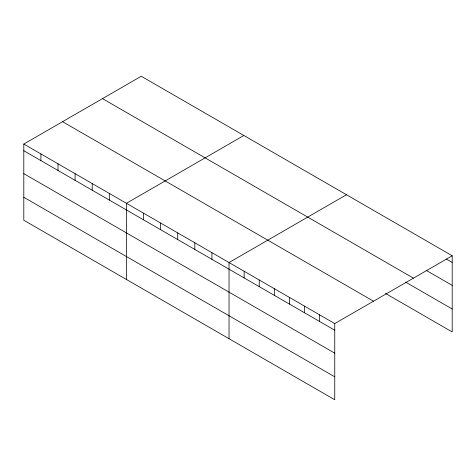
<?xml version="1.0" encoding="UTF-8"?>
<svg xmlns="http://www.w3.org/2000/svg" width="476" height="476" viewBox="0 0 476 476"><rect width="100%" height="100%" fill="white"/><g stroke="black" fill="none" stroke-linecap="round" stroke-linejoin="round"><path stroke-width="0.71" d="M334.753 353.174L334.753 323.579L23.8 144.055L23.8 220.227L334.753 399.751L334.753 353.174L23.8 173.645M385.495 293.436L452.2 331.945L452.2 255.773L141.247 76.249L23.8 144.055M243.861 135.493L126.414 203.3L126.414 279.471M346.474 194.738L229.033 262.544L229.033 338.716M334.753 323.579L452.2 255.773M446.536 259.158L452.2 262.431M426.401 270.475L452.2 285.368M102.489 98.621L413.442 278.151M405.629 282.119L452.2 309.007M62.558 121.677L373.511 301.207M23.8 150.708L334.753 330.231M23.8 197.284L334.753 376.813M319.652 314.862L319.652 321.514M304.551 306.139L304.551 312.791M289.444 297.423L289.444 304.075M274.343 288.7L274.343 295.352M259.236 279.983L259.236 286.635M244.134 271.26L244.134 277.913M211.927 252.667L211.927 259.319M194.827 242.796L194.827 249.448M177.721 232.919L177.721 239.571M160.62 223.048L160.62 229.7M143.52 213.171L143.52 219.823M109.313 193.423L109.313 200.075M92.213 183.552L92.213 190.204M75.107 173.675L75.107 180.327M58.007 163.803L58.007 170.456M40.9 153.926L40.9 160.579"/></g></svg>
